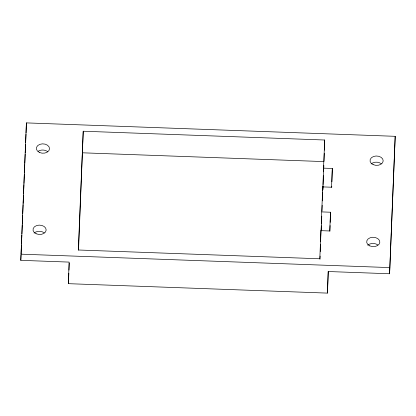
<?xml version="1.0" encoding="UTF-8"?>
<svg xmlns="http://www.w3.org/2000/svg" width="416" height="416" viewBox="0 0 416 416"><rect width="100%" height="100%" fill="white"/><g stroke="black" fill="none" stroke-linecap="round" stroke-linejoin="round"><path stroke-width="0.62" d="M20.8 260.338L26.406 122.892L395.2 136.318L389.594 273.759L328.125 271.523L327.449 293.108L68.416 283.676L69.092 262.096L20.8 260.338L21.013 255.164M26.406 122.892L26.052 132.943M78.53 250.162L83.226 131.222L324.698 140.015L324.376 150.171M320.299 251.602L320.518 244.618M320.616 241.446L320.96 230.656L329.737 230.974L330.512 212.222L321.729 211.9L322.764 186.898L331.542 187.216L332.316 168.464L323.534 168.142L324.698 140.015M321.729 211.9L321.131 230.948L321.37 225.789M322.182 205.306L321.979 211.042M322.322 200.86L322.603 191.974M322.644 190.705L322.764 186.898M323.534 168.142L322.858 189.727L323.014 185.89M324.038 160.961L324.277 153.343M329.914 231.265L330.091 225.55M330.195 222.378L330.512 212.222M331.718 187.507L331.76 186.238M331.895 181.792L332.316 168.464M389.594 273.759L395.2 136.318M21.065 253.869L21.414 245.461M21.466 244.166L21.84 235.113M21.892 233.823L22.266 224.77M22.318 223.475L22.667 215.067M22.719 213.777L23.093 204.724M23.145 203.429L23.494 195.021M23.546 193.726L23.92 184.673M23.972 183.383L24.346 174.33M24.398 173.035L24.747 164.627M24.799 163.332L25.173 154.279M25.225 152.989L25.574 144.581M25.652 142.641L26 134.233M68.416 283.676L68.843 273.328M68.978 270.098L69.269 262.985M83.226 131.222L78.328 249.995L319.8 258.783L320.96 230.656M319.987 259.272L320.122 256.074M321.448 223.865L321.766 216.174M323.071 184.61L323.44 175.661M323.596 171.824L323.861 165.433M327.449 293.108L328.344 271.367M82.545 152.807L324.017 161.595M20.992 254.171L389.787 267.592M367.775 245.232A6.588 4.69 1.8 0 1 377.853 244.972M371.129 163.966A6.588 4.69 1.8 0 1 381.207 163.706M38.225 151.221A6.588 4.69 1.8 0 1 47.538 151.559M34.107 233.085A6.588 4.69 1.8 0 1 44.184 232.825M369.793 245.892A6.588 4.69 1.8 0 0 379.839 242.19A6.588 4.69 1.8 0 0 370.131 237.77A6.588 4.69 1.8 0 0 369.793 245.892M373.147 164.627A6.588 4.69 1.8 0 0 383.193 160.924A6.588 4.69 1.8 0 0 373.48 156.504A6.588 4.69 1.8 0 0 373.147 164.627M39.478 152.48A6.588 4.69 1.8 0 0 49.525 148.777A6.588 4.69 1.8 0 0 39.811 144.357A6.588 4.69 1.8 0 0 39.478 152.48M36.124 233.745A6.588 4.69 1.8 0 0 46.171 230.043A6.588 4.69 1.8 0 0 36.462 225.623A6.588 4.69 1.8 0 0 36.124 233.745"/></g></svg>
